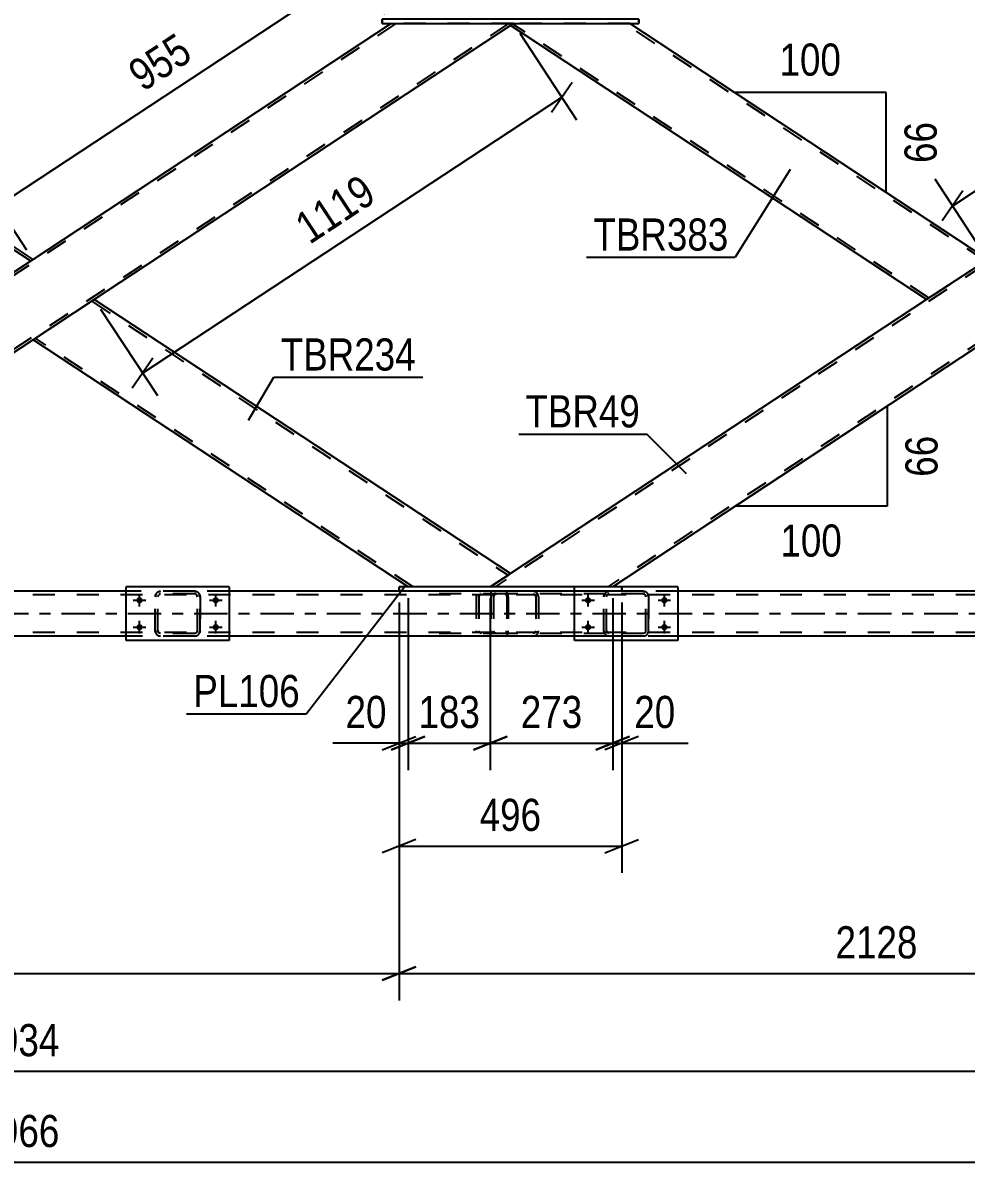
# Model space of a CAD drawing. Header units: millimetres. Extents: x -832 to 357, y -842 to -1.
# Drawn here: x -433.3 to -349.2, y -157.9 to -56.4 of the extents above; entities that cross this region are included whole.
import ezdxf

# ---------------------------------------------------------------- set-up
doc = ezdxf.new("R2010")
doc.units = ezdxf.units.MM
doc.linetypes.add('DXK_LINE_DOT2', pattern=[3.9198, 1.9599, -1.9599])
doc.linetypes.add('DXK_LINE_DOT3', pattern=[5.9187, 2.979, -0.9799, 0.9799, -0.9799])
doc.styles.add('Arial Narrow', font='ARIALN.TTF', dxfattribs={"height": 0.2})

# ---------------------------------------------------------------- blocks, each defined once
blk = doc.blocks.new('Part-570388851-11650 - 11607')
at = {"color": 7, "linetype": 'DXK_LINE_DOT2'}
for p, q in [((-314.9, -56.44), (-391.19, -106.64)), ((-304.86, -56.44), (-381.15, -106.64)), ((-347.27, -77.45), (-352.72, -81.04)), ((-391.63, -106.64), (-389.83, -105.46)), ((-380.71, -106.64), (-391.63, -106.64))]:
    blk.add_line(p, q, dxfattribs=at)
at = {"color": 2, "linetype": 'Continuous'}
for p, q in [((-352.72, -81.04), (-389.83, -105.46)), ((-347.27, -84.63), (-380.71, -106.64))]:
    blk.add_line(p, q, dxfattribs=at)
blk = doc.blocks.new('Part-570388851-11945 - 11607')
at = {"color": 7, "linetype": 'DXK_LINE_DOT2'}
for p, q in [((-390.3, -107.04), (-397.97, -107.04)), ((-390.3, -107.28), (-397.97, -107.28)), ((-392.87, -107.39), (-392.9, -107.52)), ((-392.9, -107.52), (-392.9, -110.56)), ((-392.86, -107.34), (-392.87, -107.39)), ((-392.65, -107.52), (-392.63, -107.43)), ((-392.65, -107.52), (-392.65, -110.56)), ((-392.63, -107.43), (-392.57, -107.35)), ((-392.4, -107.04), (-392.59, -107.08)), ((-392.57, -107.35), (-392.49, -107.3)), ((-392.49, -107.3), (-392.4, -107.28)), ((-391.58, -107.04), (-391.58, -107.28)), ((-390.2, -107.08), (-390.3, -107.04)), ((-390.3, -107.28), (-390.25, -107.3)), ((-390.25, -107.3), (-390.21, -107.35)), ((-390.21, -107.35), (-390.18, -107.43)), ((-390.11, -107.18), (-390.2, -107.08)), ((-390.18, -107.43), (-390.17, -107.52)), ((-390.17, -107.52), (-390.17, -110.56)), ((-390.05, -107.34), (-390.11, -107.18)), ((-390.03, -107.52), (-390.05, -107.34)), ((-390.03, -107.52), (-390.03, -110.56)), ((-392.9, -110.56), (-392.88, -110.63)), ((-392.88, -110.63), (-392.86, -110.74)), ((-392.63, -110.65), (-392.65, -110.56)), ((-392.57, -110.73), (-392.63, -110.65)), ((-390.21, -110.73), (-390.2, -110.7)), ((-390.2, -110.7), (-390.18, -110.65)), ((-390.18, -110.65), (-390.17, -110.56)), ((-390.05, -110.74), (-390.03, -110.56)), ((-390.3, -110.8), (-397.97, -110.8)), ((-390.3, -111.04), (-397.97, -111.04)), ((-392.59, -111), (-392.4, -111.04)), ((-392.49, -110.78), (-392.57, -110.73)), ((-392.4, -110.8), (-392.49, -110.78)), ((-391.58, -111.04), (-391.58, -110.8)), ((-390.25, -110.78), (-390.3, -110.8)), ((-390.3, -111.04), (-390.2, -111)), ((-390.21, -110.73), (-390.25, -110.78)), ((-390.2, -111), (-390.11, -110.9)), ((-390.11, -110.9), (-390.05, -110.74))]:
    blk.add_line(p, q, dxfattribs=at)
blk = doc.blocks.new('Part-570388851-11672 - 11607')
at = {"color": 2, "linetype": 'Continuous'}
for p, q in [((-426.94, -81.04), (-432.4, -84.63)), ((-389.83, -105.46), (-426.94, -81.04)), ((-398.96, -106.64), (-432.4, -84.63)), ((-389.87, -105.48), (-391.63, -106.64)), ((-389.83, -105.46), (-389.87, -105.48))]:
    blk.add_line(p, q, dxfattribs=at)
at = {"color": 7, "linetype": 'DXK_LINE_DOT2'}
for p, q in [((-427.16, -81.19), (-390.05, -105.61)), ((-432.18, -84.49), (-432.17, -84.48)), ((-398.52, -106.64), (-432.18, -84.49)), ((-390.05, -105.61), (-390.27, -105.75)), ((-389.83, -105.46), (-389.83, -105.46)), ((-391.63, -106.64), (-398.96, -106.64))]:
    blk.add_line(p, q, dxfattribs=at)
blk = doc.blocks.new('Part-570388851-11682 - 11607')
at = {"color": 7, "linetype": 'DXK_LINE_DOT2'}
for p, q in [((-400.04, -56.44), (-476.32, -106.64)), ((-390, -56.44), (-466.28, -106.64)), ((-389.56, -56.44), (-400.47, -56.44)), ((-389.56, -56.44), (-389.83, -56.62)), ((-432.4, -77.45), (-437.86, -81.04)), ((-426.94, -81.04), (-432.4, -84.63))]:
    blk.add_line(p, q, dxfattribs=at)
at = {"color": 2, "linetype": 'Continuous'}
for p, q in [((-400.47, -56.44), (-432.4, -77.45)), ((-389.83, -56.62), (-426.94, -81.04)), ((-432.4, -84.63), (-465.84, -106.64))]:
    blk.add_line(p, q, dxfattribs=at)
blk = doc.blocks.new('Part-570388851-11839 - 11607')
at = {"color": 7, "linetype": 'DXK_LINE_DOT2'}
for p, q in [((-381.51, -107.52), (-381.47, -107.34)), ((-381.47, -107.34), (-381.51, -107.52)), ((-381.51, -110.56), (-381.51, -107.52)), ((-381.51, -107.52), (-381.51, -107.52)), ((-381.51, -110.56), (-381.51, -107.52)), ((-381.27, -107.52), (-381.25, -107.43)), ((-381.27, -107.52), (-381.25, -107.43)), ((-381.27, -110.56), (-381.27, -107.52)), ((-381.27, -107.52), (-381.27, -107.52)), ((-381.27, -110.56), (-381.27, -107.52)), ((-381.25, -107.43), (-381.2, -107.35)), ((-381.22, -107.08), (-381.03, -107.04)), ((-381.03, -107.04), (-381.22, -107.08)), ((-381.12, -107.3), (-381.2, -107.35)), ((-381.03, -107.28), (-381.12, -107.3)), ((-377.99, -107.04), (-381.03, -107.04)), ((-377.99, -107.28), (-381.03, -107.28)), ((-377.99, -107.04), (-377.81, -107.08)), ((-377.81, -107.08), (-377.99, -107.04)), ((-377.9, -107.3), (-377.99, -107.28)), ((-377.82, -107.35), (-377.9, -107.3)), ((-377.82, -107.35), (-377.77, -107.43)), ((-377.77, -107.43), (-377.82, -107.35)), ((-377.77, -107.43), (-377.75, -107.52)), ((-377.75, -107.52), (-377.77, -107.43)), ((-377.75, -110.56), (-377.75, -107.52)), ((-377.75, -107.52), (-377.75, -107.52)), ((-377.75, -110.56), (-377.75, -107.52)), ((-377.55, -107.34), (-377.51, -107.52)), ((-377.51, -107.52), (-377.55, -107.34)), ((-377.51, -110.56), (-377.51, -107.52)), ((-377.51, -107.52), (-377.51, -107.52)), ((-377.51, -107.52), (-377.51, -110.56)), ((-381.51, -110.56), (-381.51, -110.56)), ((-381.47, -110.74), (-381.51, -110.56)), ((-381.51, -110.56), (-381.47, -110.74)), ((-381.27, -110.56), (-381.27, -110.56)), ((-381.25, -110.65), (-381.27, -110.56)), ((-381.27, -110.56), (-381.25, -110.65)), ((-381.2, -110.73), (-381.25, -110.65)), ((-381.25, -110.65), (-381.2, -110.73)), ((-377.77, -110.65), (-377.82, -110.73)), ((-377.77, -110.65), (-377.75, -110.56)), ((-377.77, -110.65), (-377.75, -110.56)), ((-377.75, -110.56), (-377.75, -110.56)), ((-377.51, -110.56), (-377.55, -110.74)), ((-377.55, -110.74), (-377.51, -110.56)), ((-377.51, -110.56), (-377.51, -110.56)), ((-381.03, -111.04), (-381.22, -111)), ((-381.22, -111), (-381.03, -111.04)), ((-381.12, -110.78), (-381.2, -110.73)), ((-381.03, -110.8), (-381.12, -110.78)), ((-377.99, -110.8), (-381.03, -110.8)), ((-377.99, -111.04), (-381.03, -111.04)), ((-377.9, -110.78), (-377.99, -110.8)), ((-377.81, -111), (-377.99, -111.04)), ((-377.99, -111.04), (-377.81, -111)), ((-377.82, -110.73), (-377.9, -110.78))]:
    blk.add_line(p, q, dxfattribs=at)
at = {"color": 7, "linetype": 'DXK_LINE_DOT3'}
blk.add_line((-379.51, -109.04), (-379.51, -109.04), dxfattribs=at)
at = {"color": 7, "linetype": 'DXK_LINE_DOT2'}
for centre, start, end in [((-381.03, -107.52), 112.5, 157.5), ((-381.03, -107.52), 112.5, 157.5), ((-377.99, -107.52), 22.5, 67.5), ((-377.99, -107.52), 22.5, 67.5), ((-381.03, -110.56), 202.5, 247.5), ((-381.03, -110.56), 202.5, 247.5), ((-377.99, -110.56), 292.5, 337.5), ((-377.99, -110.56), 292.5, 337.5)]:
    blk.add_arc(centre, 0.48, start, end, dxfattribs=at)
blk = doc.blocks.new('Bolt-570388851-11752 - 11607')
at = {"linetype": 'Continuous'}
for points in [[(-382.91, -107.56, -1), (-382.91, -108.12, -1)], [(-376.11, -107.56, -1), (-376.11, -108.12, -1)], [(-382.91, -109.96, -1), (-382.91, -110.52, -1)], [(-376.11, -109.96, -1), (-376.11, -110.52, -1)]]:
    blk.add_hatch(color=1, dxfattribs=at).paths.add_polyline_path(points)
at = {"color": 1, "linetype": 'Continuous'}
for p, q in [((-382.91, -108.4), (-382.91, -107.28)), ((-376.11, -108.4), (-376.11, -107.28)), ((-383.47, -107.84), (-382.35, -107.84)), ((-376.67, -107.84), (-375.55, -107.84)), ((-382.91, -110.8), (-382.91, -109.68)), ((-376.11, -110.8), (-376.11, -109.68)), ((-383.47, -110.24), (-382.35, -110.24)), ((-376.67, -110.24), (-375.55, -110.24))]:
    blk.add_line(p, q, dxfattribs=at)
blk = doc.blocks.new('Part-570388851-11903 - 11607')
at = {"color": 7, "linetype": 'DXK_LINE_DOT2'}
for p, q in [((-391.55, -107.39), (-391.58, -107.52)), ((-391.58, -107.52), (-391.58, -110.56)), ((-391.54, -107.34), (-391.55, -107.39)), ((-391.33, -107.52), (-391.31, -107.43)), ((-391.33, -107.52), (-391.33, -110.56)), ((-391.31, -107.43), (-391.25, -107.35)), ((-391.07, -107.04), (-391.27, -107.08)), ((-391.25, -107.35), (-391.17, -107.3)), ((-391.17, -107.3), (-391.07, -107.28)), ((-381.33, -107.04), (-391.07, -107.04)), ((-381.33, -107.28), (-391.07, -107.28)), ((-387.64, -107.08), (-387.83, -107.04)), ((-387.83, -107.28), (-387.74, -107.3)), ((-387.74, -107.3), (-387.65, -107.35)), ((-387.65, -107.35), (-387.6, -107.43)), ((-387.6, -107.43), (-387.58, -107.52)), ((-387.58, -107.52), (-387.58, -110.56)), ((-387.35, -107.39), (-387.36, -107.34)), ((-387.32, -107.52), (-387.35, -107.39)), ((-387.32, -107.52), (-387.32, -110.56)), ((-391.58, -110.56), (-391.57, -110.63)), ((-391.57, -110.63), (-391.54, -110.74)), ((-391.31, -110.65), (-391.33, -110.56)), ((-391.25, -110.73), (-391.31, -110.65)), ((-387.6, -110.65), (-387.65, -110.73)), ((-387.58, -110.56), (-387.6, -110.65)), ((-387.36, -110.74), (-387.34, -110.63)), ((-387.34, -110.63), (-387.32, -110.56)), ((-391.27, -111), (-391.07, -111.04)), ((-391.17, -110.78), (-391.25, -110.73)), ((-391.07, -110.8), (-391.17, -110.78)), ((-381.33, -110.8), (-391.07, -110.8)), ((-381.33, -111.04), (-391.07, -111.04)), ((-387.74, -110.78), (-387.83, -110.8)), ((-387.83, -111.04), (-387.64, -111)), ((-387.65, -110.73), (-387.74, -110.78))]:
    blk.add_line(p, q, dxfattribs=at)
for centre, start, end in [((-387.82, -107.54), 24.32, 69.2417), ((-387.82, -110.54), 290.7583, 335.68)]:
    blk.add_arc(centre, 0.496, start, end, dxfattribs=at)
blk = doc.blocks.new('Bolt-570388851-11793 - 11607')
at = {"linetype": 'Continuous'}
for points in [[(-422.91, -107.56, -1), (-422.91, -108.12, -1)], [(-416.11, -107.56, -1), (-416.11, -108.12, -1)], [(-422.91, -109.96, -1), (-422.91, -110.52, -1)], [(-416.11, -109.96, -1), (-416.11, -110.52, -1)]]:
    blk.add_hatch(color=1, dxfattribs=at).paths.add_polyline_path(points)
at = {"color": 1, "linetype": 'Continuous'}
for p, q in [((-422.91, -108.4), (-422.91, -107.28)), ((-416.11, -108.4), (-416.11, -107.28)), ((-423.47, -107.84), (-422.35, -107.84)), ((-416.67, -107.84), (-415.55, -107.84)), ((-422.91, -110.8), (-422.91, -109.68)), ((-416.11, -110.8), (-416.11, -109.68)), ((-423.47, -110.24), (-422.35, -110.24)), ((-416.67, -110.24), (-415.55, -110.24))]:
    blk.add_line(p, q, dxfattribs=at)
blk = doc.blocks.new('Part-570388851-11829 - 11607')
at = {"color": 2, "linetype": 'Continuous'}
for p, q in [((-414.91, -106.64), (-424.11, -106.64)), ((-424.11, -111.44), (-424.11, -106.64)), ((-414.91, -106.64), (-414.91, -111.44)), ((-414.91, -111.44), (-424.11, -111.44))]:
    blk.add_line(p, q, dxfattribs=at)
blk = doc.blocks.new('Part-570388851-11838 - 11607')
at = {"color": 2, "linetype": 'Continuous'}
for p, q in [((-374.91, -106.64), (-384.11, -106.64)), ((-384.11, -111.44), (-384.11, -106.64)), ((-374.91, -106.64), (-374.91, -111.44)), ((-374.91, -111.44), (-384.11, -111.44))]:
    blk.add_line(p, q, dxfattribs=at)
blk = doc.blocks.new('Part-570388851-11866 - 11607')
at = {"color": 7, "linetype": 'DXK_LINE_DOT2'}
for p, q in [((-421.51, -107.52), (-421.47, -107.34)), ((-421.47, -107.34), (-421.51, -107.52)), ((-421.51, -110.56), (-421.51, -107.52)), ((-421.51, -107.52), (-421.51, -107.52)), ((-421.51, -110.56), (-421.51, -107.52)), ((-421.27, -107.52), (-421.25, -107.43)), ((-421.27, -107.52), (-421.25, -107.43)), ((-421.27, -110.56), (-421.27, -107.52)), ((-421.27, -107.52), (-421.27, -107.52)), ((-421.27, -110.56), (-421.27, -107.52)), ((-421.25, -107.43), (-421.2, -107.35)), ((-421.22, -107.08), (-421.03, -107.04)), ((-421.03, -107.04), (-421.22, -107.08)), ((-421.12, -107.3), (-421.2, -107.35)), ((-421.03, -107.28), (-421.12, -107.3)), ((-417.99, -107.04), (-421.03, -107.04)), ((-417.99, -107.28), (-421.03, -107.28)), ((-417.99, -107.04), (-417.81, -107.08)), ((-417.81, -107.08), (-417.99, -107.04)), ((-417.9, -107.3), (-417.99, -107.28)), ((-417.82, -107.35), (-417.9, -107.3)), ((-417.82, -107.35), (-417.77, -107.43)), ((-417.77, -107.43), (-417.82, -107.35)), ((-417.77, -107.43), (-417.75, -107.52)), ((-417.75, -107.52), (-417.77, -107.43)), ((-417.75, -110.56), (-417.75, -107.52)), ((-417.75, -107.52), (-417.75, -107.52)), ((-417.75, -110.56), (-417.75, -107.52)), ((-417.55, -107.34), (-417.51, -107.52)), ((-417.51, -107.52), (-417.55, -107.34)), ((-417.51, -110.56), (-417.51, -107.52)), ((-417.51, -107.52), (-417.51, -107.52)), ((-417.51, -107.52), (-417.51, -110.56)), ((-421.51, -110.56), (-421.51, -110.56)), ((-421.47, -110.74), (-421.51, -110.56)), ((-421.51, -110.56), (-421.47, -110.74)), ((-421.27, -110.56), (-421.27, -110.56)), ((-421.25, -110.65), (-421.27, -110.56)), ((-421.27, -110.56), (-421.25, -110.65)), ((-421.2, -110.73), (-421.25, -110.65)), ((-421.25, -110.65), (-421.2, -110.73)), ((-417.77, -110.65), (-417.82, -110.73)), ((-417.77, -110.65), (-417.75, -110.56)), ((-417.77, -110.65), (-417.75, -110.56)), ((-417.75, -110.56), (-417.75, -110.56)), ((-417.51, -110.56), (-417.55, -110.74)), ((-417.55, -110.74), (-417.51, -110.56)), ((-417.51, -110.56), (-417.51, -110.56)), ((-421.03, -111.04), (-421.22, -111)), ((-421.22, -111), (-421.03, -111.04)), ((-421.12, -110.78), (-421.2, -110.73)), ((-421.03, -110.8), (-421.12, -110.78)), ((-417.99, -110.8), (-421.03, -110.8)), ((-417.99, -111.04), (-421.03, -111.04)), ((-417.9, -110.78), (-417.99, -110.8)), ((-417.81, -111), (-417.99, -111.04)), ((-417.99, -111.04), (-417.81, -111)), ((-417.82, -110.73), (-417.9, -110.78))]:
    blk.add_line(p, q, dxfattribs=at)
at = {"color": 7, "linetype": 'DXK_LINE_DOT3'}
blk.add_line((-419.51, -109.04), (-419.51, -109.04), dxfattribs=at)
at = {"color": 7, "linetype": 'DXK_LINE_DOT2'}
for centre, start, end in [((-421.03, -107.52), 112.5, 157.5), ((-421.03, -107.52), 112.5, 157.5), ((-417.99, -107.52), 22.5, 67.5), ((-417.99, -107.52), 22.5, 67.5), ((-421.03, -110.56), 202.5, 247.5), ((-421.03, -110.56), 202.5, 247.5), ((-417.99, -110.56), 292.5, 337.5), ((-417.99, -110.56), 292.5, 337.5)]:
    blk.add_arc(centre, 0.48, start, end, dxfattribs=at)
blk = doc.blocks.new('Part-570388851-11993 - 11607')
at = {"color": 2, "linetype": 'Continuous'}
for p, q in [((-401.27, -56.44), (-401.27, -56.04)), ((-401.27, -56.04), (-401.27, -56.04)), ((-378.39, -56.04), (-401.27, -56.04)), ((-401.27, -56.44), (-401.27, -56.44)), ((-401.27, -56.44), (-378.39, -56.44)), ((-378.39, -56.04), (-378.39, -56.44))]:
    blk.add_line(p, q, dxfattribs=at)
at = {"color": 7, "linetype": 'DXK_LINE_DOT2'}
for p, q in [((-401.27, -56.04), (-401.27, -56.44)), ((-378.39, -56.04), (-378.39, -56.04)), ((-378.39, -56.44), (-378.39, -56.04)), ((-378.39, -56.44), (-378.39, -56.44))]:
    blk.add_line(p, q, dxfattribs=at)
blk = doc.blocks.new('Part-570388851-11998 - 11607')
at = {"color": 2, "linetype": 'Continuous'}
for p, q in [((-474.97, -56.62), (-474.93, -56.6)), ((-437.86, -81.04), (-474.97, -56.62)), ((-474.84, -56.54), (-474.93, -56.6)), ((-474.7, -56.44), (-474.84, -56.54)), ((-432.4, -77.45), (-464.33, -56.44)), ((-432.67, -77.63), (-437.86, -81.04)), ((-432.43, -77.47), (-432.67, -77.63)), ((-432.4, -77.45), (-432.43, -77.47))]:
    blk.add_line(p, q, dxfattribs=at)
at = {"color": 7, "linetype": 'DXK_LINE_DOT2'}
for p, q in [((-474.93, -56.6), (-474.97, -56.62)), ((-474.75, -56.48), (-474.73, -56.47)), ((-474.75, -56.48), (-474.73, -56.47)), ((-437.64, -80.9), (-474.75, -56.48)), ((-474.73, -56.47), (-474.68, -56.44)), ((-464.33, -56.44), (-474.7, -56.44)), ((-432.62, -77.59), (-464.76, -56.44)), ((-432.67, -77.63), (-432.53, -77.53))]:
    blk.add_line(p, q, dxfattribs=at)
blk = doc.blocks.new('Part-570388851-12032 - 11607')
at = {"color": 2, "linetype": 'Continuous'}
for p, q in [((-399.76, -107.04), (-399.76, -106.64)), ((-399.76, -106.64), (-399.76, -106.64)), ((-384.11, -106.64), (-399.76, -106.64)), ((-399.76, -107.04), (-399.76, -107.04)), ((-384.11, -107.04), (-399.76, -107.04))]:
    blk.add_line(p, q, dxfattribs=at)
at = {"color": 7, "linetype": 'DXK_LINE_DOT2'}
for p, q in [((-399.76, -106.64), (-399.76, -107.04)), ((-379.91, -106.64), (-384.11, -106.64)), ((-379.91, -107.04), (-379.91, -106.64)), ((-379.91, -106.64), (-379.91, -107.04)), ((-379.91, -107.04), (-384.11, -107.04))]:
    blk.add_line(p, q, dxfattribs=at)
blk = doc.blocks.new('Part-570388851-12079 - 11607')
at = {"color": 2, "linetype": 'Continuous'}
for p, q in [((-389.83, -56.62), (-389.8, -56.6)), ((-352.72, -81.04), (-389.83, -56.62)), ((-389.71, -56.54), (-389.8, -56.6)), ((-389.57, -56.44), (-389.71, -56.54)), ((-347.27, -77.45), (-379.19, -56.44)), ((-347.54, -77.63), (-352.72, -81.04)), ((-347.3, -77.47), (-347.54, -77.63)), ((-347.27, -77.45), (-347.3, -77.47))]:
    blk.add_line(p, q, dxfattribs=at)
at = {"color": 7, "linetype": 'DXK_LINE_DOT2'}
for p, q in [((-389.8, -56.6), (-389.83, -56.62)), ((-389.61, -56.48), (-389.6, -56.47)), ((-389.61, -56.48), (-389.6, -56.47)), ((-352.51, -80.9), (-389.61, -56.48)), ((-389.6, -56.47), (-389.54, -56.44)), ((-379.19, -56.44), (-389.57, -56.44)), ((-347.48, -77.59), (-379.63, -56.44)), ((-347.54, -77.63), (-347.39, -77.53))]:
    blk.add_line(p, q, dxfattribs=at)
blk = doc.blocks.new('Part-570388851-12150 - 11607')
at = {"color": 7, "linetype": 'DXK_LINE_DOT2'}
for p, q in [((-77.69, -107.36), (-752.11, -107.36)), ((-414.91, -107.04), (-424.11, -107.04)), ((-374.91, -107.04), (-399.76, -107.04)), ((-77.69, -110.72), (-752.11, -110.72)), ((-77.69, -111.04), (-744.11, -111.04)), ((-414.91, -111.04), (-424.11, -111.04)), ((-374.91, -111.04), (-384.11, -111.04))]:
    blk.add_line(p, q, dxfattribs=at)
at = {"color": 2, "linetype": 'Continuous'}
for p, q in [((-424.11, -107.04), (-454.91, -107.04)), ((-399.76, -107.04), (-414.91, -107.04)), ((-344.11, -107.04), (-374.91, -107.04)), ((-424.11, -111.04), (-454.91, -111.04)), ((-384.11, -111.04), (-414.91, -111.04)), ((-344.11, -111.04), (-374.91, -111.04))]:
    blk.add_line(p, q, dxfattribs=at)
at = {"color": 7, "linetype": 'DXK_LINE_DOT3'}
blk.add_line((-77.69, -109.04), (-752.11, -109.04), dxfattribs=at)
blk = doc.blocks.new('StraightDimension-570388851-12905 - 11607')
at = {"color": 7, "linetype": 'Continuous'}
for p, q in [((-399.76, -108.04), (-399.76, -143.51)), ((-484.89, -141.11), (-399.76, -141.11)), ((-401.26, -141.71), (-398.26, -140.51))]:
    blk.add_line(p, q, dxfattribs=at)
blk = doc.blocks.new('StraightDimension-570388851-12895 - 11607')
at = {"color": 7, "linetype": 'Continuous'}
for p, q in [((-399.76, -108.04), (-399.76, -143.51)), ((-398.26, -140.51), (-401.26, -141.71)), ((-399.76, -141.11), (-314.62, -141.11))]:
    blk.add_line(p, q, dxfattribs=at)
at = {"color": 0}
blk.add_wipeout([(-352.93, -140.36), (-352.93, -136.16), (-361.44, -136.16), (-361.44, -140.36)], dxfattribs=at)
at = {"color": 3, "style": 'Arial Narrow'}
blk.add_text('2128', height=2.863, dxfattribs=at).set_placement((-360.84, -139.76))
blk = doc.blocks.new('StraightDimension-570388851-12550 - 11607')
at = {"color": 7, "linetype": 'Continuous'}
for p, q in [((-391.63, -107.64), (-391.63, -122.98)), ((-380.71, -107.64), (-380.71, -122.98)), ((-393.13, -121.18), (-390.13, -119.98)), ((-391.63, -120.58), (-380.71, -120.58)), ((-379.21, -119.98), (-382.21, -121.18))]:
    blk.add_line(p, q, dxfattribs=at)
at = {"color": 0}
blk.add_wipeout([(-382.83, -119.83), (-382.83, -115.63), (-389.51, -115.63), (-389.51, -119.83)], dxfattribs=at)
at = {"color": 3, "style": 'Arial Narrow'}
blk.add_text('273', height=2.863, dxfattribs=at).set_placement((-388.91, -119.23))
blk = doc.blocks.new('StraightDimension-570388851-12542 - 11607')
at = {"color": 7, "linetype": 'Continuous'}
for p, q in [((-380.71, -107.64), (-380.71, -122.98)), ((-379.91, -108.04), (-379.91, -122.98)), ((-382.21, -121.18), (-379.21, -119.98)), ((-378.41, -119.98), (-381.41, -121.18)), ((-380.71, -120.58), (-379.91, -120.58)), ((-379.91, -120.58), (-374, -120.58)), ((-379.91, -120.58), (-374, -120.58))]:
    blk.add_line(p, q, dxfattribs=at)
at = {"color": 0}
blk.add_wipeout([(-374.53, -119.83), (-374.53, -115.63), (-379.39, -115.63), (-379.39, -119.83)], dxfattribs=at)
at = {"color": 3, "style": 'Arial Narrow'}
blk.add_text('20', height=2.863, dxfattribs=at).set_placement((-378.79, -119.23))
blk = doc.blocks.new('StraightDimension-570388851-12476 - 11607')
at = {"color": 7, "linetype": 'Continuous'}
for p, q in [((-389.01, -57.28), (-383.93, -65)), ((-386.17, -64.32), (-384.33, -61.67)), ((-422.63, -87.59), (-385.25, -62.99)), ((-426.39, -81.88), (-421.31, -89.6)), ((-421.71, -86.27), (-423.56, -88.92))]:
    blk.add_line(p, q, dxfattribs=at)
at = {"color": 0}
blk.add_wipeout([(-400.8, -72.32), (-403.11, -68.82), (-410.22, -73.5), (-407.91, -77)], dxfattribs=at)
at = {"color": 3, "style": 'Arial Narrow'}
blk.add_text('1119', height=2.863, rotation=33.3461, dxfattribs=at).set_placement((-407.74, -76.17))
blk = doc.blocks.new('StraightDimension-570388851-12466 - 11607')
at = {"color": 7, "linetype": 'Continuous'}
for p, q in [((-315.89, -55.61), (-320.05, -49.29)), ((-319.4, -53), (-317.56, -50.35)), ((-350.4, -72.68), (-318.48, -51.67)), ((-347.82, -76.62), (-351.97, -70.3)), ((-349.48, -71.35), (-351.33, -74.01))]:
    blk.add_line(p, q, dxfattribs=at)
at = {"color": 0}
blk.add_wipeout([(-332.06, -59.71), (-334.37, -56.2), (-339.95, -59.88), (-337.65, -63.39)], dxfattribs=at)
at = {"color": 3, "style": 'Arial Narrow'}
blk.add_text('955', height=2.863, rotation=33.3461, dxfattribs=at).set_placement((-337.47, -62.56))
blk = doc.blocks.new('StraightDimension-570388851-12494 - 11607')
at = {"color": 7, "linetype": 'Continuous'}
for p, q in [((-401.02, -55.61), (-405.18, -49.29)), ((-404.54, -53), (-402.69, -50.35)), ((-435.54, -72.68), (-403.61, -51.67)), ((-432.95, -76.62), (-437.11, -70.3)), ((-434.62, -71.35), (-436.46, -74.01))]:
    blk.add_line(p, q, dxfattribs=at)
at = {"color": 0}
blk.add_wipeout([(-417.2, -59.71), (-419.51, -56.2), (-425.09, -59.88), (-422.78, -63.39)], dxfattribs=at)
at = {"color": 3, "style": 'Arial Narrow'}
blk.add_text('955', height=2.863, rotation=33.3461, dxfattribs=at).set_placement((-422.61, -62.56))
blk = doc.blocks.new('StraightDimension-570388851-12558 - 11607')
at = {"color": 7, "linetype": 'Continuous'}
for p, q in [((-398.96, -107.64), (-398.96, -122.98)), ((-391.63, -107.64), (-391.63, -122.98)), ((-400.46, -121.18), (-397.46, -119.98)), ((-398.96, -120.58), (-391.63, -120.58)), ((-390.13, -119.98), (-393.13, -121.18))]:
    blk.add_line(p, q, dxfattribs=at)
at = {"color": 0}
blk.add_wipeout([(-391.95, -119.83), (-391.95, -115.63), (-398.63, -115.63), (-398.63, -119.83)], dxfattribs=at)
at = {"color": 3, "style": 'Arial Narrow'}
blk.add_text('183', height=2.863, dxfattribs=at).set_placement((-398.03, -119.23))
blk = doc.blocks.new('StraightDimension-570388851-12566 - 11607')
at = {"color": 7, "linetype": 'Continuous'}
for p, q in [((-398.96, -107.64), (-398.96, -122.98)), ((-399.76, -108.04), (-399.76, -122.98)), ((-399.76, -120.58), (-405.66, -120.58)), ((-399.76, -120.58), (-405.66, -120.58)), ((-401.26, -121.18), (-398.26, -119.98)), ((-397.46, -119.98), (-400.46, -121.18)), ((-399.76, -120.58), (-398.96, -120.58))]:
    blk.add_line(p, q, dxfattribs=at)
at = {"color": 0}
blk.add_wipeout([(-400.28, -119.83), (-400.28, -115.63), (-405.14, -115.63), (-405.14, -119.83)], dxfattribs=at)
at = {"color": 3, "style": 'Arial Narrow'}
blk.add_text('20', height=2.863, dxfattribs=at).set_placement((-404.54, -119.23))
blk = doc.blocks.new('StraightDimension-570388851-12575 - 11607')
at = {"color": 7, "linetype": 'Continuous'}
for p, q in [((-399.76, -108.04), (-399.76, -132.15)), ((-379.91, -108.04), (-379.91, -132.15)), ((-398.26, -129.15), (-401.26, -130.35)), ((-399.76, -129.75), (-379.91, -129.75)), ((-381.41, -130.35), (-378.41, -129.15))]:
    blk.add_line(p, q, dxfattribs=at)
at = {"color": 0}
blk.add_wipeout([(-386.49, -129), (-386.49, -124.8), (-393.18, -124.8), (-393.18, -129)], dxfattribs=at)
at = {"color": 3, "style": 'Arial Narrow'}
blk.add_text('496', height=2.863, dxfattribs=at).set_placement((-392.58, -128.4))
blk = doc.blocks.new('StraightDimension-570388851-12956 - 11607')
at = {"color": 7, "linetype": 'Continuous'}
blk.add_line((-792.18, -157.93), (-77.05, -157.93), dxfattribs=at)
at = {"color": 0}
blk.add_wipeout([(-429.44, -157.18), (-429.44, -152.98), (-439.78, -152.98), (-439.78, -157.18)], dxfattribs=at)
at = {"color": 3, "style": 'Arial Narrow'}
blk.add_text('17966', height=2.863, dxfattribs=at).set_placement((-439.18, -156.58))
blk = doc.blocks.new('StraightDimension-570388851-13010 - 11607')
at = {"color": 7, "linetype": 'Continuous'}
blk.add_line((-791.54, -149.83), (-77.69, -149.83), dxfattribs=at)
at = {"color": 0}
blk.add_wipeout([(-429.44, -149.08), (-429.44, -144.88), (-439.78, -144.88), (-439.78, -149.08)], dxfattribs=at)
at = {"color": 3, "style": 'Arial Narrow'}
blk.add_text('17934', height=2.863, dxfattribs=at).set_placement((-439.18, -148.48))
blk = doc.blocks.new('AngleDimension-570388851-25137 - 11607')
at = {"color": 7, "linetype": 'Continuous'}
for p, q in [((-356.25, -90.54), (-369.78, -99.45)), ((-356.25, -90.54), (-356.25, -99.45)), ((-366.59, -97.35), (-369.78, -99.45)), ((-356.25, -99.45), (-369.78, -99.45))]:
    blk.add_line(p, q, dxfattribs=at)
at = {"color": 0}
for points in [[(-351.15, -92.57), (-355.35, -92.57), (-355.35, -97.43), (-351.15, -97.43)], [(-359.67, -104.55), (-359.67, -100.35), (-366.36, -100.35), (-366.36, -104.55)]]:
    blk.add_wipeout(points, dxfattribs=at)
at = {"color": 3, "style": 'Arial Narrow'}
blk.add_text('66', height=2.863, rotation=90.0002, dxfattribs=at).set_placement((-351.75, -96.83))
blk.add_text('100', height=2.863, dxfattribs=at).set_placement((-365.76, -103.95))
blk = doc.blocks.new('AngleDimension-570388851-25139 - 11607')
at = {"color": 7, "linetype": 'Continuous'}
for p, q in [((-367.72, -63.99), (-369.86, -62.58)), ((-356.33, -62.58), (-369.86, -62.58)), ((-356.33, -71.49), (-369.86, -62.58)), ((-356.33, -71.49), (-356.33, -62.58))]:
    blk.add_line(p, q, dxfattribs=at)
at = {"color": 0}
for points in [[(-359.75, -61.68), (-359.75, -57.48), (-366.44, -57.48), (-366.44, -61.68)], [(-351.23, -64.61), (-355.43, -64.61), (-355.43, -69.46), (-351.23, -69.46)]]:
    blk.add_wipeout(points, dxfattribs=at)
at = {"color": 3, "style": 'Arial Narrow'}
blk.add_text('100', height=2.863, dxfattribs=at).set_placement((-365.84, -61.08))
blk.add_text('66', height=2.863, rotation=90.0002, dxfattribs=at).set_placement((-351.83, -68.86))
blk = doc.blocks.new('Mark-570388851-11646 - 11607')
at = {"color": 30, "linetype": 'Continuous'}
for p in [(-389.1, -93.03), (-374.13, -96.57)]:
    blk.add_line(p, (-377.67, -93.03), dxfattribs=at)
at = {"color": 0}
blk.add_wipeout([(-378.27, -92.43), (-378.27, -89.43), (-388.5, -89.43), (-388.5, -92.43)], dxfattribs=at)
blk.add_wipeout([(-378.27, -92.43), (-378.27, -89.43), (-388.5, -89.43), (-388.5, -92.43)], dxfattribs=at)
at = {"color": 3, "style": 'Arial Narrow'}
blk.add_text('TBR49', height=2.863, dxfattribs=at).set_placement((-388.5, -92.43))
blk = doc.blocks.new('Mark-570388851-11668 - 11607')
at = {"color": 30, "linetype": 'Continuous'}
for p, q in [((-413.19, -91.79), (-410.92, -87.96)), ((-410.92, -87.96), (-397.66, -87.96))]:
    blk.add_line(p, q, dxfattribs=at)
at = {"color": 0}
blk.add_wipeout([(-398.26, -87.36), (-398.26, -84.36), (-410.32, -84.36), (-410.32, -87.36)], dxfattribs=at)
blk.add_wipeout([(-398.26, -87.36), (-398.26, -84.36), (-410.32, -84.36), (-410.32, -87.36)], dxfattribs=at)
at = {"color": 3, "style": 'Arial Narrow'}
blk.add_text('TBR234', height=2.863, dxfattribs=at).set_placement((-410.32, -87.36))
blk = doc.blocks.new('Mark-570388851-12028 - 11607')
at = {"color": 30, "linetype": 'Continuous'}
for p in [(-399.3, -106.7), (-418.71, -117.96)]:
    blk.add_line(p, (-408.01, -117.96), dxfattribs=at)
at = {"color": 0}
blk.add_wipeout([(-408.61, -117.36), (-408.61, -114.36), (-418.11, -114.36), (-418.11, -117.36)], dxfattribs=at)
blk.add_wipeout([(-408.61, -117.36), (-408.61, -114.36), (-418.11, -114.36), (-418.11, -117.36)], dxfattribs=at)
at = {"color": 3, "style": 'Arial Narrow'}
blk.add_text('PL106', height=2.863, dxfattribs=at).set_placement((-418.11, -117.36))
blk = doc.blocks.new('Mark-570388851-12075 - 11607')
at = {"color": 30, "linetype": 'Continuous'}
for p in [(-364.9, -69.45), (-383.04, -77.27)]:
    blk.add_line(p, (-369.79, -77.27), dxfattribs=at)
at = {"color": 0}
blk.add_wipeout([(-370.39, -76.67), (-370.39, -73.67), (-382.44, -73.67), (-382.44, -76.67)], dxfattribs=at)
blk.add_wipeout([(-370.39, -76.67), (-370.39, -73.67), (-382.44, -73.67), (-382.44, -76.67)], dxfattribs=at)
at = {"color": 3, "style": 'Arial Narrow'}
blk.add_text('TBR383', height=2.863, dxfattribs=at).set_placement((-382.44, -76.67))

msp = doc.modelspace()

# ---------------------------------------------------------------- block references
for name in ['Part-570388851-11682 - 11607', 'Part-570388851-11998 - 11607', 'Part-570388851-11993 - 11607', 'Part-570388851-11650 - 11607', 'Part-570388851-12079 - 11607', 'Part-570388851-11672 - 11607', 'Part-570388851-11829 - 11607', 'Part-570388851-12032 - 11607', 'Part-570388851-11838 - 11607', 'Part-570388851-12150 - 11607', 'Bolt-570388851-11793 - 11607', 'Part-570388851-11866 - 11607', 'Part-570388851-11945 - 11607', 'Part-570388851-11903 - 11607', 'Bolt-570388851-11752 - 11607', 'Part-570388851-11839 - 11607']:
    msp.add_blockref(name, (0, 0))

# ---------------------------------------------------------------- next in the draw order: block references
for name in ['StraightDimension-570388851-12466 - 11607', 'StraightDimension-570388851-12476 - 11607', 'AngleDimension-570388851-25137 - 11607', 'StraightDimension-570388851-12905 - 11607']:
    msp.add_blockref(name, (0, 0))

# ---------------------------------------------------------------- next in the draw order: block references
for name in ['StraightDimension-570388851-12494 - 11607', 'AngleDimension-570388851-25139 - 11607', 'Mark-570388851-11668 - 11607', 'Mark-570388851-11646 - 11607', 'StraightDimension-570388851-12895 - 11607']:
    msp.add_blockref(name, (0, 0))

# ---------------------------------------------------------------- next in the draw order: block references
for name in ['Mark-570388851-12075 - 11607', 'StraightDimension-570388851-12550 - 11607']:
    msp.add_blockref(name, (0, 0))

# ---------------------------------------------------------------- next in the draw order: block references
for name in ['StraightDimension-570388851-12558 - 11607', 'StraightDimension-570388851-12542 - 11607']:
    msp.add_blockref(name, (0, 0))

# ---------------------------------------------------------------- next in the draw order: block references
msp.add_blockref('StraightDimension-570388851-12566 - 11607', (0, 0))

# ---------------------------------------------------------------- next in the draw order: block references
msp.add_blockref('StraightDimension-570388851-12575 - 11607', (0, 0))

# ---------------------------------------------------------------- next in the draw order: block references
msp.add_blockref('StraightDimension-570388851-12956 - 11607', (0, 0))

# ---------------------------------------------------------------- next in the draw order: block references
msp.add_blockref('StraightDimension-570388851-13010 - 11607', (0, 0))

# ---------------------------------------------------------------- next in the draw order: block references
msp.add_blockref('Mark-570388851-12028 - 11607', (0, 0))

doc.saveas('drawing.dxf')
